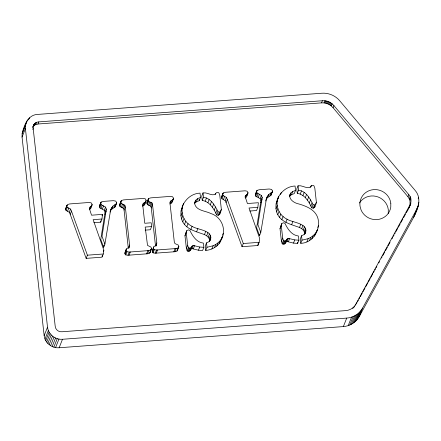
<?xml version="1.0" encoding="UTF-8"?>
<svg xmlns="http://www.w3.org/2000/svg" width="441" height="441" viewBox="0 0 441 441"><rect width="100%" height="100%" fill="white"/><g stroke="black" fill="none" stroke-linecap="round" stroke-linejoin="round"><path stroke-width="0.66" d="M388.262 213.455L388.284 209.536A15.617 14.933 21.6 0 0 375.986 196.339A15.617 14.933 21.6 0 0 359.47 202.992M209.574 241.58C210.148 238.261 207.27 235.703 204.453 234.606C196.692 231.641 187.078 229.822 182.739 221.873C176.687 209.751 186.4 193.588 200.027 193.136L200.512 197.491L199.249 200.677L196.41 201.857L194.558 203.279M210.291 240.284C213.802 229.948 197.579 230.075 192.072 226.338C183.693 222.435 179.57 211.9 183.677 203.488M304.615 234.463C305.183 231.15 302.305 228.592 299.489 227.495C291.727 224.524 282.113 222.705 277.775 214.761C271.722 202.64 281.435 186.471 295.062 186.025L295.547 190.38L294.285 193.56L291.446 194.746L289.599 196.168L290.856 192.982L292.708 191.559L295.547 190.38M305.078 233.807C309.687 223.124 292.736 222.892 287.108 219.227C278.729 215.324 274.611 204.784 278.718 196.377M22.519 131.958C24.569 124.544 28.296 114.765 37.468 114.434L321.858 93.233C328.556 92.72 335.364 95.581 339.68 100.724L415.02 190.286C422.048 198.048 418.062 209.194 413.708 217.192L359.233 316.566C356.102 322.365 349.895 326.092 343.363 326.583L59.127 347.767C51.966 348.401 44.899 342.894 44.155 335.662L22.05 137.057L22.133 133.623L23.952 128.86M418.327 205.715L417.07 208.698L362.596 308.077C359.465 313.876 353.252 317.603 346.725 318.093L62.49 339.278C55.329 339.912 48.256 334.399 47.518 327.172L25.413 128.563L25.495 125.134L26.493 121.87M410.913 203.207L355.859 304.13C353.875 308.022 349.735 310.425 345.413 310.635L62.164 331.748C58.736 332.271 55.307 329.614 55.18 326.103L33.185 128.48C32.491 125.068 35.379 121.826 38.802 121.887L322.371 100.746C326.731 100.328 331.18 102.191 333.925 105.603L408.818 194.635C413.73 200.027 409.364 207.805 406.2 212.887M116.402 203.692C113.177 205.473 110.608 208.025 110.294 211.95L104.903 244.094L103.646 247.274L100.757 239.518L105.074 212.308L106.331 209.128L105.52 207.105L101.121 204.663L100.757 202.695L101.232 202.055L103.332 201.416L113.326 200.666L115.696 201.09L116.722 202.651L115.14 206.879C113.276 208.433 110.448 209.359 109.996 212.06M104.903 244.094L102.02 236.337L106.331 209.128M272.279 192.022C269.054 193.803 266.485 196.355 266.177 200.28L260.78 232.424L259.523 235.61L256.634 227.854L260.951 200.644L262.208 197.458L261.397 195.44L256.998 192.993L256.634 191.025L257.109 190.385L259.209 189.746L269.203 189.002L271.573 189.421L272.599 190.981L271.017 195.209C268.911 196.824 266 197.998 265.68 201.008M260.78 232.424L257.897 224.667L262.208 197.458M156.202 245.973L156.803 242.98L152.547 204.74L152.073 203.064L148.661 201.355L148.22 199.183L148.672 198.522L150.712 197.871L170.309 196.405L172.552 196.752L173.484 198.169L173.236 199.497L171.973 202.678L169.906 203.951M290.856 192.982C287.008 198.478 294.108 203.202 298.965 203.99C306.319 206.19 314.731 209.481 317.597 217.314C321.423 228.697 313.43 242.941 300.773 243.344L300.288 238.95L301.55 235.764L303.606 234.777L305.045 233.482L305.833 231.9M156.803 242.98L155.541 246.166L151.291 207.926L150.816 206.25L147.399 204.541L146.881 203.251L148.22 199.183M129.571 245.02L129.312 247.004L126.358 248.956L125.095 252.142L124.847 253.47L125.751 254.904L128.017 255.234L147.619 253.768L149.686 253.112L151.489 248.388L150.971 247.098L147.515 245.389L145.188 227.054L151.605 226.575L151.186 222.793L144.769 223.273L142.807 205.627L142.895 203.858L145.91 201.609L146.136 200.253L145.282 198.786L143.16 198.433L123.48 199.905L121.325 200.578L119.494 205.335L120.035 206.636L123.59 208.45L124.075 210.12L128.309 248.206L129.571 245.02L125.332 206.934L124.853 205.263L121.297 203.45L120.84 201.256M150.149 252.45L151.489 248.388M105.074 212.308L104.263 210.291L99.864 207.849L99.495 205.875L100.757 202.695M260.951 200.644L260.14 198.621L255.741 196.179L255.372 194.205L256.634 191.025M90.609 206.531L89.6 207.452L89.413 208.621L91.535 215.202L102.51 214.381L101.954 219.006L93.139 219.668L103.833 250.179L103.266 253.999L102.009 257.18L86.149 258.371L70.218 214.304L69.276 212.253L66.056 210.456L65.538 209.337L65.632 208.455L67.401 204.607L69.645 203.94L89.28 202.469L91.232 202.882L92.103 204.299L91.915 205.467L90.659 208.654L89.347 209.712L90.609 206.531L91.915 205.467M66.894 205.269L66.795 206.156L67.319 207.27L70.532 209.073L71.475 211.118L87.406 255.185L86.149 258.371M246.486 194.861L245.477 195.782L245.29 196.951L247.412 203.533L258.387 202.711L257.831 207.336L249.016 207.998L259.71 238.515L259.143 242.33L257.886 245.516L242.026 246.701L226.095 202.634L225.153 200.589L221.933 198.786L221.415 197.667L221.509 196.785L223.278 192.938L225.522 192.27L245.157 190.799L247.109 191.212L247.98 192.629L247.792 193.797L246.536 196.984L245.224 198.042L246.486 194.861L247.792 193.797M222.771 193.605L222.672 194.487L223.196 195.6L226.409 197.403L227.352 199.453L243.283 243.52L242.026 246.701M156.704 244.7L153.727 246.888L152.239 251.42L153.099 252.858L155.254 253.195L174.851 251.728L176.979 251.05L177.58 249.523M177.48 250.383L178.842 246.337L178.302 245.069L174.961 243.586L174.272 241.674L170.022 203.433L170.276 201.449L173.236 199.497M93.916 222.699L100.697 222.192L100.851 220.869M102.103 256.546L102.29 255.273M257.886 245.516L258.261 242.969M90.659 208.654L90.846 207.479M103.646 247.274L103.982 245.268M259.523 235.61L259.743 234.27M152.239 251.42L153.727 246.888M124.847 253.47L126.358 248.956M219.668 214.42L221.354 209.376L219.805 195.473L218.984 193.048L218.223 192.485L216.465 192.618L214.679 194.641C210.776 195.633 207.077 192.166 203.014 192.915L201.757 196.096L202.243 200.451C209.762 201.526 213.731 208.791 216.768 214.949L218.179 215.324L219.668 214.42L220.092 212.562M314.703 207.309L316.39 202.259L314.846 188.357L314.02 185.937L313.264 185.369L311.5 185.507L309.714 187.53C305.811 188.516 302.118 185.049 298.055 185.799L296.793 188.985L297.278 193.34C304.803 194.415 308.772 201.675 311.804 207.832L313.215 208.207L314.703 207.309L314.99 206.068M184.983 235.797L186.692 230.748L188.285 229.915L189.795 230.301C192.629 235.946 196.339 242.302 203.4 243.112L203.869 247.313L202.606 250.499L198.45 250.212L192.006 248.636L190.959 249.215L189.586 251.072L187.833 251.227L187.138 250.714L186.383 248.399L184.983 235.797L186.692 230.748M280.018 228.681L281.727 223.637L283.32 222.804L284.831 223.19C287.67 228.829 291.38 235.191 298.441 236.001L298.904 240.202L297.647 243.388L293.486 243.101L287.041 241.519L285.994 242.098L284.627 243.956L282.868 244.11L282.174 243.597L281.419 241.288L280.018 228.681L281.727 223.637M210.798 239.011L210.004 240.599L208.565 241.894L206.509 242.881L205.247 246.067L205.738 250.455C213.124 249.766 220.77 244.975 221.9 237.164M221.261 239.799C226.872 230.004 221.746 216.829 210.886 213.549C205.611 210.754 196.587 210.897 194.735 204.089C194.183 200.534 197.496 198.312 200.512 197.491M316.296 232.688L316.776 230.709M414.964 214.205L415.356 212.634M115.14 206.879L116.722 202.651M271.017 195.209L272.599 190.981M24.194 128.254L27.314 120.371M22.133 133.623L25.495 125.134M27.86 120.206L28.34 118.993M29.062 118.971L29.541 117.758M22.05 137.057L25.413 128.563M33.61 125.123L32.766 127.245L34.657 125.035L37.965 124.009L321.533 102.869C325.893 102.45 330.337 104.313 333.082 107.731L407.98 196.758L409.976 200.22L410.069 205.33M32.816 127.339L33.963 124.478M33.56 126.016L34.398 123.893M34.073 125.487L34.911 123.364M32.766 129.538L33.185 128.48M34.657 125.035L35.495 122.912M35.297 124.654L36.14 122.532M35.754 124.467L36.597 122.344M37.965 124.009L38.802 121.887M65.538 209.337L67.148 205.241M66.056 210.456L67.319 207.27M67.567 211.189L68.829 208.003M69.276 212.253L70.532 209.073M70.218 214.304L71.475 211.118M91.1 206.846L92.103 204.299M44.155 335.662L47.518 327.172M44.993 339.019L48.356 330.53M45.743 340.606L49.105 332.112M101.232 202.055L99.495 205.875M99.412 206.724L100.669 203.544M46.696 342.084L50.059 333.594M99.864 207.849L101.121 204.663M100.923 208.538L102.185 205.352M47.837 343.44L51.2 334.945M102.367 209.045L103.629 205.864M49.144 344.642L52.507 336.152M50.599 345.672L53.962 337.183M102.009 215.655L102.51 214.381M104.263 210.291L105.52 207.105M100.697 222.192L101.954 219.006M52.176 346.516L55.538 338.027M104.98 214.32L106.237 211.134M53.846 347.155L57.209 338.666M55.583 347.585L58.945 339.09M110.382 210.837L111.645 207.65M111.689 209.216L112.951 206.03M113.932 207.794L115.195 204.613M59.127 347.767L62.49 339.278M119.494 205.335L121.325 200.578M120.035 206.636L121.297 203.45M103.332 251.453L103.833 250.179M121.303 207.32L122.559 204.139M122.609 207.645L123.866 204.464M123.59 208.45L124.853 205.263M124.075 210.12L125.332 206.934M142.652 205.528L143.661 202.981M142.404 206.168L143.617 205.649L144.874 202.469M144.874 203.439L146.136 200.253M145.91 201.609L144.648 204.795L143.617 205.649M125.128 254.325L126.391 251.138L126.109 250.284M125.751 254.904L127.014 251.723L126.391 251.138M128.811 248.277L129.312 247.004M147.663 201.068L148.672 198.522M146.881 203.251L148.137 200.065M147.399 204.541L148.661 201.355M128.017 255.234L129.279 252.054L148.876 250.582L150.949 249.931L151.412 249.27M148.606 205.197L149.863 202.017M129.081 255.157L130.343 251.971M149.868 205.489L151.125 202.309M150.816 206.25L152.073 203.064M151.291 207.926L152.547 204.74M151.605 226.575L150.342 229.761L145.21 230.141M146.594 253.845L147.856 250.659M147.619 253.768L148.876 250.582M149.686 253.112L150.949 249.931M169.923 202.888L170.678 200.98M170.876 203.533L172.139 200.346M172.222 201.35L173.484 198.169M152.509 252.274L153.771 249.093L153.496 248.233M153.099 252.858L154.361 249.672L153.771 249.093M155.254 253.195L156.511 250.014L176.108 248.548L178.236 247.864L178.743 247.197M156.274 253.117L157.536 249.937M181.008 211.112L182.265 207.931M180.904 215.881L182.161 212.694M181.543 219.012L182.806 215.825M182.739 221.873L184.002 218.692M184.492 224.469L185.749 221.288M173.826 251.805L175.088 248.625M174.851 251.728L176.108 248.548M194.812 202.645L195.821 200.098M176.979 251.05L178.842 246.337M196.41 201.857L197.673 198.676M186.797 226.801L188.059 223.615M202.243 200.451L203.499 197.27L203.014 192.915M190.81 229.524L192.072 226.338M186.383 248.399L187.645 245.218L186.24 232.611M205.197 201.184L206.46 198.003C212.308 200.528 215.302 206.399 218.03 211.763L219.442 212.138L220.924 211.239M187.138 250.714L188.395 247.528L187.645 245.218M187.833 251.227L189.095 248.04L188.395 247.528M207.887 202.689L209.144 199.503M188.776 251.342L190.032 248.156L190.848 247.886L192.221 246.028L193.263 245.45L199.712 247.032L203.869 247.313M196.603 231.806L197.86 228.62M189.586 251.072L190.848 247.886M190.214 250.389L191.477 247.203M190.959 249.215L192.221 246.028M192.006 248.636L193.263 245.45M210.269 204.734L211.531 201.548M193.334 248.845L194.597 245.659M215.291 194.58L215.798 193.307M212.419 207.242L213.681 204.056M204.453 234.606L205.71 231.426M214.26 210.098L215.522 206.912M198.45 250.212L199.712 247.032M221.415 197.667L223.278 192.938M206.664 235.786L207.926 232.6M215.721 213.196L216.983 210.01M221.933 198.786L223.196 195.6M216.768 214.949L218.03 211.763M208.218 237.082L209.481 233.895M223.444 199.519L224.706 196.339M218.179 215.324L219.442 212.138M209.188 238.57L210.451 235.389M220.346 211.923L221.354 209.376M225.153 200.589L226.409 197.403M209.651 240.345L210.914 237.159M205.738 250.455L207 247.274L206.509 242.881M226.095 202.634L227.352 199.453M211.878 248.95L213.141 245.764C217.369 244.154 220.842 240.836 222.518 236.619M214.48 247.704L215.737 244.518M216.763 246.128L218.025 242.941M222.468 235.207L223.223 233.295M219.414 243.294L220.676 240.113M244.97 197.055L245.477 195.782M246.723 195.815L247.98 192.629M255.289 195.06L257.109 190.385M255.741 196.179L256.998 192.993M256.8 196.868L258.062 193.687M258.244 197.381L259.506 194.194M260.14 198.621L261.397 195.44M257.831 207.336L256.574 210.522L249.793 211.03M260.857 202.651L262.114 199.47M266.259 199.167L267.522 195.98M267.566 197.546L268.828 194.365M269.809 196.129L271.072 192.943M276.044 204.001L277.306 200.815M280.542 194.415L281.303 192.508M275.939 208.764L277.202 205.583M276.579 211.895L277.841 208.714M321.533 102.869L322.371 100.746M277.775 214.761L279.037 211.575M324.069 102.885L324.912 100.763M279.528 217.358L280.79 214.172M324.94 102.99L325.778 100.868M325.954 103.2L326.792 101.077M289.406 196.03L289.908 194.757M326.952 103.486L327.79 101.364M291.446 194.746L292.708 191.559M281.838 219.684L283.094 216.503M327.922 103.85L328.76 101.728M328.859 104.291L329.703 102.169M329.763 104.804L330.601 102.681M330.623 105.382L331.461 103.26M331.307 105.928L332.145 103.806M297.278 193.34L298.54 190.154L298.055 185.799M285.851 222.407L287.108 219.227M333.082 107.731L333.925 105.603M281.419 241.288L282.681 238.101L281.281 225.5M300.238 194.073L301.495 190.887C307.344 193.412 310.337 199.288 313.066 204.646L314.477 205.026L315.965 204.122M282.174 243.597L283.436 240.417L282.681 238.101M282.868 244.11L284.131 240.929L283.436 240.417M302.923 195.572L304.185 192.392M283.811 244.226L285.073 241.045L285.884 240.769L287.256 238.917L288.304 238.338L294.748 239.915L298.904 240.202M291.639 224.69L292.901 221.509M284.627 243.956L285.884 240.769M285.255 243.272L286.512 240.091M285.994 242.098L287.256 238.917M287.041 241.519L288.304 238.338M305.31 197.618L306.567 194.437M288.375 241.729L289.638 238.548M310.332 187.464L310.833 186.19M310.999 186.78L311.5 185.507M307.454 200.126L308.717 196.945M299.489 227.495L300.751 224.309M293.486 243.101L294.748 239.915M309.295 202.981L310.558 199.801M301.705 228.67L302.961 225.489M310.756 206.079L312.019 202.899M311.804 207.832L313.066 204.646M303.254 229.965L304.516 226.784M313.215 208.207L314.477 205.026M304.224 231.459L305.486 228.273M315.888 203.538L316.39 202.259M304.692 233.228L305.949 230.042M300.773 243.344L302.035 240.158L301.55 235.764M306.919 241.833L308.176 238.653C312.41 237.037 315.883 233.724 317.559 229.502M309.516 240.588L310.778 237.401M311.804 239.011L313.06 235.83M317.757 227.457L318.518 225.544M314.455 236.183L315.712 232.997M343.363 326.583L346.725 318.093M352.822 308.562L353.241 307.504M354.09 307.228L354.509 306.17M355.44 305.189L355.859 304.13M348.219 325.623L351.582 317.129M349.763 325.045L353.125 316.555M351.245 324.35L354.603 315.861M352.657 323.54L356.019 315.05M353.996 322.614L357.359 314.124M355.248 321.583L358.61 313.093M356.405 320.458L359.768 311.969M357.458 319.24L360.821 310.751M359.233 316.566L362.596 308.077M407.98 196.758L408.818 194.635M409.336 198.726L410.174 196.603M409.656 199.371L410.494 197.248M409.976 200.22L410.814 198.097M409.171 207.468L410.009 205.346M418.173 198.874L418.658 197.662M418.228 204.354L418.95 202.535M415.598 212.027L418.718 204.144M413.708 217.192L417.07 208.698M356.339 303.843L357.001 302.636M357.662 301.435L358.324 300.227M358.985 299.026L359.641 297.818M360.303 296.617L362.287 293M362.943 291.793L364.928 288.182M365.589 286.975L367.568 283.365M368.229 282.157L370.208 278.547M370.87 277.339L372.849 273.723M373.51 272.521L374.172 271.314M374.833 270.113L375.489 268.905M376.151 267.704L376.812 266.496M378.791 262.886L379.453 261.678M381.437 258.062L382.093 256.86M382.755 255.653L384.739 252.043M385.395 250.835L387.38 247.225M388.041 246.017L390.02 242.401M391.999 238.79L392.661 237.583M393.322 236.382L393.984 235.174M394.645 233.973L395.301 232.765M395.963 231.564L397.617 228.548M398.273 227.347L400.257 223.73M400.919 222.529L402.898 218.912M403.559 217.705L405.538 214.094M277.455 199.558L278.563 197.899M146.958 202.369L147.41 201.708M119.577 204.437L120.062 203.764M255.372 194.205L255.846 193.571M221.509 196.785L222.016 196.124M280.465 226.817L281.149 226.233M207 247.274L213.141 245.764M302.035 240.158L308.176 238.653M87.406 255.185L103.266 253.999M243.283 243.52L259.143 242.33M284.131 240.929L285.073 241.045M189.095 248.04L190.032 248.156M127.014 251.723L129.279 252.054M154.361 249.672L156.511 250.014M298.54 190.154L301.495 190.887M203.499 197.27L206.46 198.003M297.51 242.186L297.647 243.388M199.112 199.431L199.249 200.677M390.803 203.169L390.781 207.088A15.617 14.933 21.6 0 1 377.347 219.557A15.617 14.933 21.6 0 1 361.025 209.85L359.999 206.024A15.617 14.933 21.6 0 1 373.45 189.636A15.617 14.933 21.6 0 1 390.803 203.169"/></g></svg>
